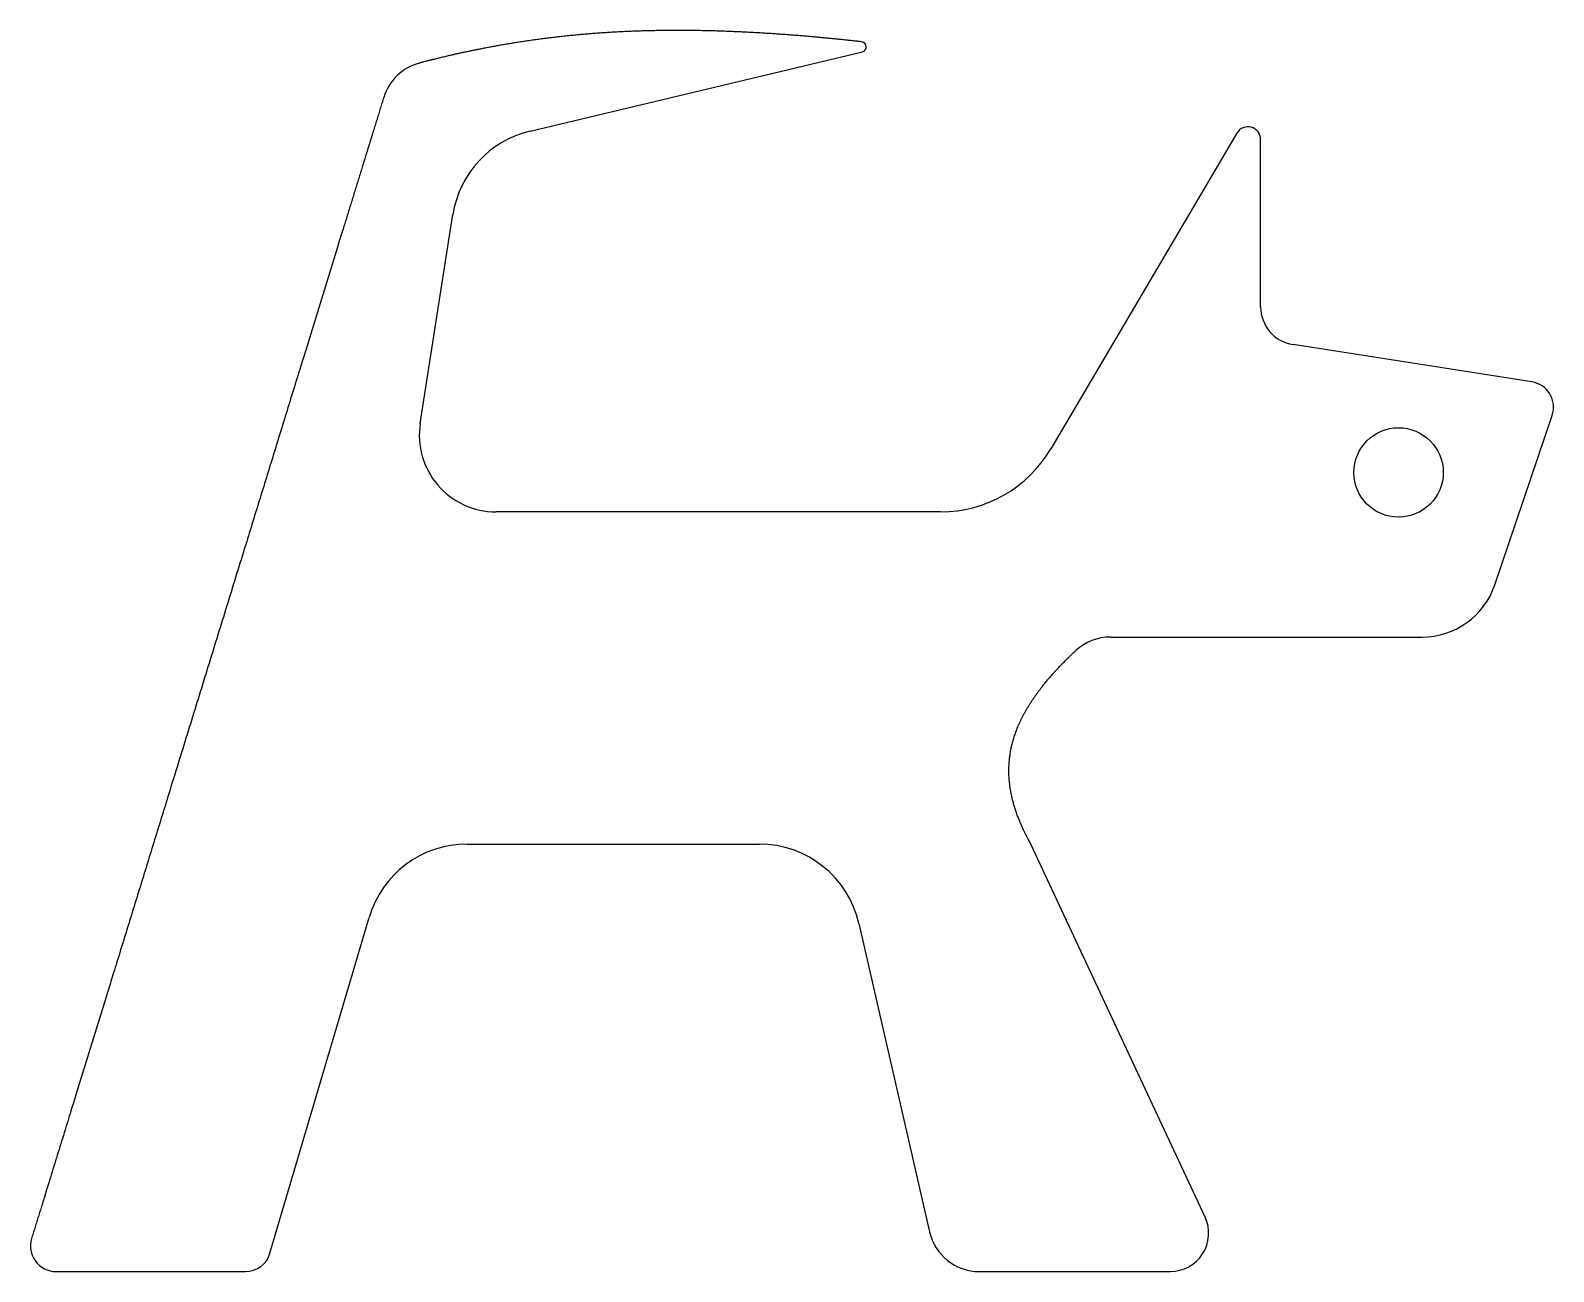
# Model space of a CAD drawing. Header units: millimetres. Extents: x -73.6 to -14, y -42 to 6.6.
import ezdxf

# ---------------------------------------------------------------- set-up
doc = ezdxf.new("R2010")
doc.units = ezdxf.units.MM
doc.layers.get('0').update_dxf_attribs({"linetype": 'CONTINUOUS'})

msp = doc.modelspace()

# ---------------------------------------------------------------- linework, layer by layer
for p, q in [((-54.09, 2.643), (-41.087, 5.741)), ((-26.432, 2.562), (-33.717, -9.8)), ((-25.501, -4.235), (-25.501, 2.309)), ((-58.392, -8.799), (-57.115, -0.63)), ((-14.884, -7.178), (-24.233, -5.717)), ((-16.337, -15.124), (-14.091, -8.486)), ((-38.025, -12.262), (-55.428, -12.262)), ((-31.377, -17.162), (-19.179, -17.162)), ((-56.556, -25.268), (-45.122, -25.268)), ((-27.677, -39.865), (-34.492, -25.268)), ((-64.272, -41.283), (-60.393, -28.136)), ((-41.223, -28.375), (-38.458, -40.446))]:
    msp.add_line(p, q)
msp.add_circle((-20.104, -10.721), 1.75)
for centre, radius, start, end in [((-41.133, 5.936), 0.2, -76.60071, 83.48857), ((-57.91, 3.37), 2, 104.85437, 162.85445), ((-53.163, -1.248), 4, 103.39929, 171.11934), ((-26.001, 2.309), 0.5, 0, 149.49006), ((-24.001, -4.235), 1.5, 180, 261.11934), ((-15.039, -8.166), 1, -18.69304, 81.11934), ((-55.428, -9.262), 3, 171.11934, 270), ((-38.025, -7.262), 5, 270, 329.49006), ((-19.179, -14.162), 3, 270, 341.30696), ((-31.377, -19.162), 2, 90, 132.88598), ((-56.556, -29.268), 4, 90, 163.55951), ((-45.122, -29.268), 4, 12.89945, 90), ((-29.036, -40.5), 1.5, -90, 25.02549), ((-36.509, -40), 2, 192.89945, 270), ((-72.645, -41), 1, 162.85445, 270), ((-65.231, -41), 1, 270, 343.55951)]:
    msp.add_arc(centre, radius, start, end)
for points, knots in [([(-41.11, 6.134), (-41.328, 6.159), (-41.984, 6.232), (-43.068, 6.34), (-44.566, 6.463), (-46.454, 6.566), (-48.499, 6.601), (-50.484, 6.552), (-52.406, 6.412), (-54.266, 6.183), (-55.838, 5.91), (-57.019, 5.656), (-57.834, 5.457), (-58.299, 5.336), (-58.423, 5.303)], [0.0503319, 0.0503319, 0.0503319, 0.0503319, 0.0503319, 0.0503319, 0.1, 0.2, 0.3, 0.4, 0.5, 0.6, 0.7, 0.8, 0.9, 0.9361855, 0.9361855, 0.9361855, 0.9361855, 0.9361855, 0.9361855]), ([(-59.821, 3.959), (-60.337, 2.288), (-61.433, -1.264), (-63.108, -6.696), (-65.364, -14.008), (-68.12, -22.941), (-70.36, -30.202), (-72.02, -35.583), (-73.1, -39.084), (-73.601, -40.705)], [0.022139, 0.022139, 0.022139, 0.022139, 0.022139, 0.022139, 0.2, 0.4, 0.6, 0.8, 0.9724511, 0.9724511, 0.9724511, 0.9724511, 0.9724511, 0.9724511]), ([(-34.492, -25.268), (-34.588, -25.1), (-34.767, -24.765), (-34.998, -24.264), (-35.227, -23.598), (-35.375, -22.772), (-35.372, -21.952), (-35.208, -21.139), (-34.881, -20.332), (-34.401, -19.531), (-33.865, -18.844), (-33.382, -18.32), (-33.012, -17.954), (-32.792, -17.747), (-32.738, -17.697)], [0, 0, 0, 0, 0, 0, 0.1, 0.2, 0.3, 0.4, 0.5, 0.6, 0.7, 0.8, 0.9, 0.9318529, 0.9318529, 0.9318529, 0.9318529, 0.9318529, 0.9318529]), ([(-72.645, -42), (-72.565, -42), (-72.135, -42), (-71.354, -42), (-70.222, -42), (-68.739, -42), (-67.336, -42), (-66.284, -42), (-65.582, -42), (-65.231, -42)], [0.1545323, 0.1545323, 0.1545323, 0.1545323, 0.1545323, 0.1545323, 0.2, 0.4, 0.6, 0.8, 1, 1, 1, 1, 1, 1])]:
    msp.add_open_spline(points, degree=5, knots=knots)
msp.add_open_spline([(-36.509, -42), (-36.21, -42), (-35.612, -42), (-34.715, -42), (-33.52, -42), (-32.025, -42), (-30.83, -42), (-29.933, -42), (-29.335, -42), (-29.036, -42)], degree=5)

doc.saveas('drawing.dxf')
